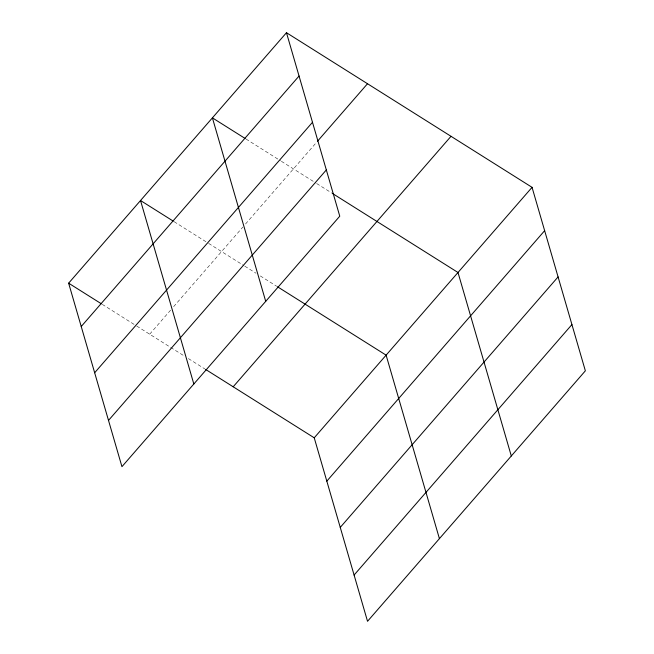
<?xml version="1.0" encoding="UTF-8"?>
<svg xmlns="http://www.w3.org/2000/svg" width="654" height="654" viewBox="0 0 654 654"><rect width="100%" height="100%" fill="white"/><g stroke="black" fill="none" stroke-linecap="round" stroke-linejoin="round"><path stroke-width="0.49" stroke-dasharray="3.27 2.45" d="M149.684 334.21L170.98 309.718M173.645 306.652L242.863 227.061M245.528 223.995L316.798 142.041M246.027 139.032L280.517 160.753M281.375 161.293L315.833 182.981M316.691 183.529L331.325 192.742M174.144 221.69L207.768 242.863M208.634 243.411L243.95 265.647M244.809 266.186L256 273.233M260.3 275.939L276.658 286.239M102.261 304.347L135.885 325.52M136.751 326.068L184.117 355.89M188.417 358.596L204.776 368.897"/><path stroke-width="0.98" d="M286.468 32.7L339.769 216.188L121.946 466.662L68.637 283.182L286.468 32.7L532.054 187.338L585.363 370.818L367.532 621.3L314.231 437.812L205.634 369.436M81.227 326.501L299.05 76.028M94.658 372.755L312.489 122.282M317.468 141.272L367.507 83.728M108.507 420.416L326.338 169.934M233.184 386.784L451.015 136.31M314.231 437.812L532.054 187.338M326.812 481.14L544.643 230.666M340.252 527.394L558.083 276.912M354.1 575.046L571.931 324.572M245.168 138.493L212.403 117.859L265.712 301.347M332.183 193.282L457.996 272.497L511.305 455.985M173.285 221.15L140.52 200.516L193.829 384.004M277.517 286.779L386.113 355.155L439.414 538.643M68.637 283.182L101.395 303.808"/></g></svg>
